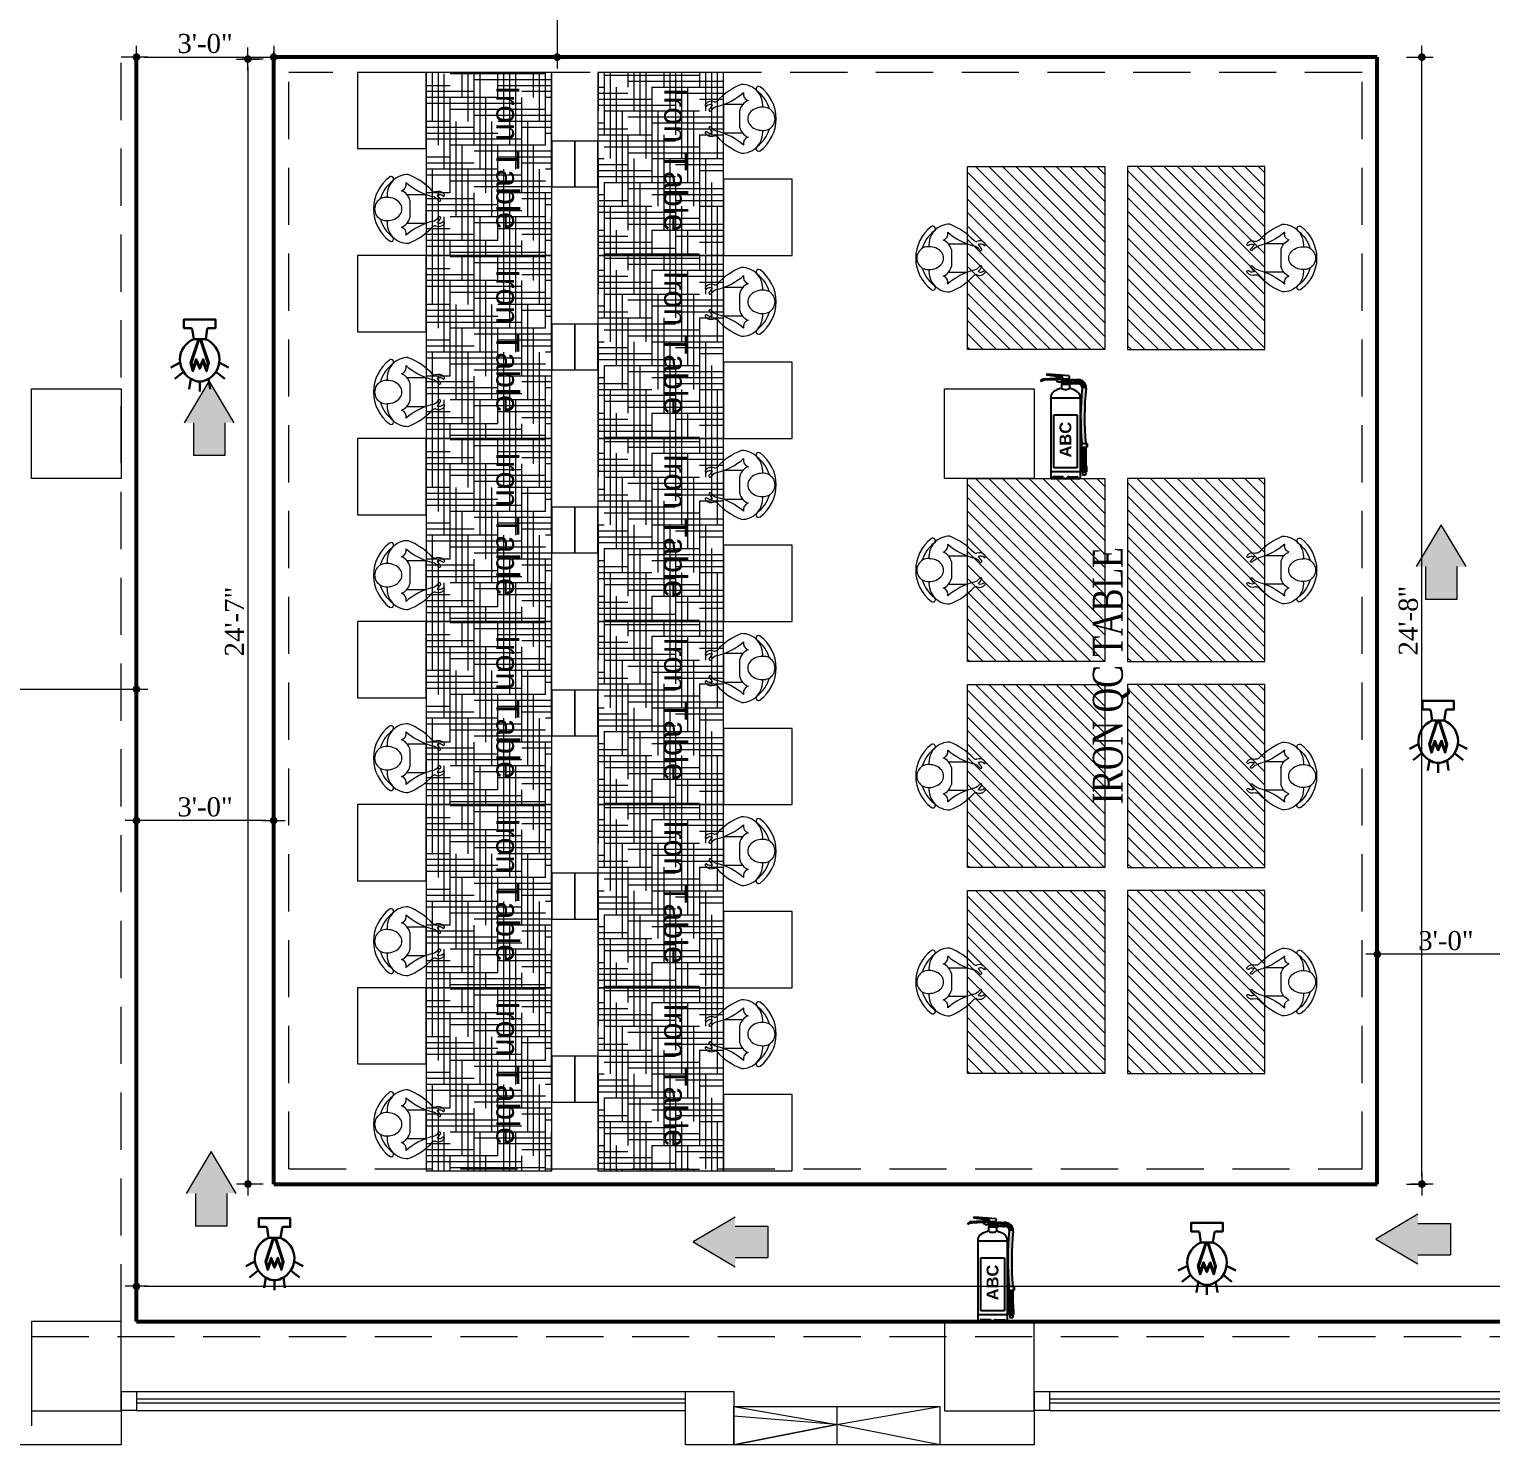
# Model space of a CAD drawing. Header units: inches. Extents: x -250485 to 735580, y -140410 to 288049.
# Drawn here: x 40060.6 to 40444, y 21220.9 to 21592.1 of the extents above; entities that cross this region are included whole.
import ezdxf

# ---------------------------------------------------------------- set-up
doc = ezdxf.new("R2010")
doc.units = ezdxf.units.IN
doc.header["$MEASUREMENT"] = 0
doc.header["$PDMODE"] = 35
doc.linetypes.add('DASHED', pattern=[0.75, 0.5, -0.25])
doc.layers.get('0').update_dxf_attribs({"lineweight": 0})
doc.layers.get('Defpoints').update_dxf_attribs({"lineweight": 0})
for name, color, linetype, lineweight in [('COLUMN-2', 102, 'Continuous', 0), ('DIM_WORKING', 7, 'Continuous', 0), ('Emergency Light', 251, 'Continuous', 15), ('EPTPP7', 6, 'Continuous', 0), ('evacuation plan', 162, 'Continuous', 13), ('Layer1', 134, 'Continuous', 0), ('Machine', 222, 'Continuous', 0), ('MAN', 215, 'Continuous', 0), ('Road', 7, 'DASHED', 0), ('sheet', 7, 'Continuous', 15), ('Table', 244, 'Continuous', 0), ('TEX', 7, 'Continuous', 0), ('Text', 7, 'Continuous', 0), ('wall', 7, 'Continuous', 0), ('WALL (I)', 7, 'Continuous', 0), ('window', 140, 'Continuous', 0)]:
    doc.layers.add(name, color=color, linetype=linetype, lineweight=lineweight)
doc.layers.add('FIREACC', color=30, linetype='Continuous')
doc.layers.add('OUTSIDE', color=253, linetype='Continuous')
doc.styles.add('REG', font='times.ttf')
doc.styles.get("Standard").update_dxf_attribs({"font": 'arialbd.ttf', "height": 24})
doc.styles.add('style1', font='arial.ttf')
doc.styles.add('STYLE3', font='arial.ttf', dxfattribs={"width": 0.75})
doc.dimstyles.new('Dim-Pres', dxfattribs={"dimtxt": 5.5, "dimasz": 2, "dimexe": 1.5, "dimexo": 1.5, "dimgap": 1, "dimtad": 3, "dimdec": 0, "dimzin": 3, "dimdsep": 46, "dimlunit": 4, "dimtxsty": 'REG', "dimblk": 'point', "dimcen": 2, "dimclrd": 256, "dimclre": 256, "dimclrt": 7, "dimadec": 0, "dimazin": 0, "dimtfac": 0.75, "dimtdec": 0, "dimtmove": 1, "dimatfit": 3, "dimldrblk": 'point', "dimfxl": 0, "dimtolj": 1, "dimtzin": 0, "dimlwd": -1, "dimlwe": -1, "dimarcsym": 1})
pattern_1 = [(135, (33763.2545, 18814.8975), (-1.76776695, -1.76776695), [])]
pattern_2 = [(135, (33763.2545, 18868.8975), (-1.76776695, -1.76776695), [])]
pattern_3 = [(135, (33763.2545, 18922.8975), (-1.76776695, -1.76776695), [])]
pattern_4 = [(135, (33763.2545, 19004.7043), (-1.76776695, -1.76776695), [])]

# ---------------------------------------------------------------- blocks, each defined once
blk = doc.blocks.new('A$C0A385B62')
at = {"layer": 'MAN'}
for p, q in [((12.8, 13.8), (5.25, 13.8)), ((5.25, 8.74), (5.25, 13.8)), ((12.8, 8.74), (12.8, 13.8)), ((6.78, 9.5), (11.27, 9.5))]:
    blk.add_line(p, q, dxfattribs=at)
for centre, major_axis, ratio, start_param, end_param in [((16.26, 2.74), (12.33, 12.33), 1, 1.534761, 1.981495), ((-10.84, 19.76), (12.13, 12.13), 1, -1.500161, -1.035997), ((6.29, 17.03), (1.33, -1.33), 1, 3.011756, 4.336791), ((3.52, 16.15), (0.744, -0.744), 1, 0.12019, 0.903179), ((5.39, 18.34), (0.213, 0.213), 1, -0.990366, 1.743844), ((6.72, 17.29), (1.01, 1.01), 1, 1.590737, 2.798433), ((3.04, 20.88), (3.42, 3.42), 1, 4.442782, 4.759624), ((8.74, 14.62), (2.19, -2.19), 1, 3.016096, 3.635716), ((6.68, 17.32), (0.22, -0.22), 1, 6.040082, 8.853084), ((11.37, 17.32), (0.22, 0.22), 1, 0.571694, 3.384696), ((9.31, 14.62), (2.19, 2.19), 1, -0.494124, 0.125496), ((53.03, 68.46), (46.44, -46.44), 1, 4.811956, 4.835194), ((28.88, 19.76), (12.13, 12.13), 1, 2.606793, 3.070957), ((12.66, 18.34), (0.213, -0.213), 1, 1.397749, 4.131959), ((11.33, 17.29), (1.01, 1.01), 1, -1.227636, -0.01994), ((11.76, 17.03), (1.33, 1.33), 1, -1.195198, 0.129837), ((14.53, 16.15), (0.744, 0.744), 1, 2.238414, 3.021402), ((1.82, 2.74), (12.33, 12.33), 1, -0.410698, 0.036036), ((5.41, 8.93), (3.82, -3.82), 1, 3.892704, 5.607304), ((2.59, 6.86), (1.22, 1.22), 1, -0.491791, 1.062111), ((7.56, 5.99), (2.55, 2.55), 1, 1.002801, 1.964608), ((10.49, 5.99), (2.55, 2.55), 1, -0.393812, 0.567995), ((12.64, 8.93), (3.82, 3.82), 1, 3.82371, 5.532074), ((15.46, 6.86), (1.22, -1.22), 1, 2.079482, 3.633383), ((1.21, 4.56), (0.486, -0.486), 1, 1.452986, 4.552069), ((9.03, 10.51), (7.43, 7.43), 1, 3.004593, 4.850456), ((9.06, 10.51), (6.48, -6.48), 1, 4.573278, 5.207423), ((9.04, 3.6), (0, 3.84), 0.793116, 4.700072, 7.865366), ((9.03, 10.51), (6.48, -6.48), 1, 5.787108, 6.421253), ((16.87, 4.58), (0.475, 0.475), 1, -1.432729, 1.708864), ((9.04, 3.33), (2.16, -2.16), 1, 3.851468, 7.14293)]:
    blk.add_ellipse(centre, major_axis=major_axis, ratio=ratio, start_param=start_param, end_param=end_param, dxfattribs=at)
blk = doc.blocks.new('dot')
at = {"color": 4}
for p, q in [((-1.5, 0), (1.5, 0)), ((0, 1.5), (0, -1.5))]:
    blk.add_line(p, q, dxfattribs=at)
at = {"color": 6, "const_width": 0.5}
blk.add_lwpolyline([(-0.25, 0, 1), (0.25, 0, 1)], format="xyb", close=True, dxfattribs=at)
blk = doc.blocks.new('point')
blk.add_blockref('dot', (0, 0))
blk = doc.blocks.new('*D90')
at = {"layer": 'Defpoints', "color": 0, "ltscale": 30, "transparency": 16777216}
for p in [(40194.16, 21626.76), (40191.58, 21584.76), (40199.14, 21584.76)]:
    blk.add_point(p, dxfattribs=at)
at = {"layer": 'DIM_WORKING', "ltscale": 30, "transparency": 16777216}
for p, q in [((40195.66, 21626.76), (40200.64, 21626.76)), ((40199.14, 21624.76), (40199.14, 21586.76)), ((40193.08, 21584.76), (40200.64, 21584.76))]:
    blk.add_line(p, q, dxfattribs=at)
at = {"layer": 'DIM_WORKING', "ltscale": 30, "transparency": 16777216, "xscale": 2, "yscale": 2, "zscale": 2}
for p, rotation in [((40199.14, 21626.76), 90), ((40199.14, 21584.76), 270)]:
    blk.add_blockref('point', p, dxfattribs=dict(at, rotation=rotation))
at = {"layer": 'DIM_WORKING', "color": 7, "ltscale": 30, "transparency": 16777216, "insert": (40195.6, 21605.76), "char_height": 5, "attachment_point": 5, "rotation": 90, "style": 'REG'}
blk.add_mtext('\\A1;3\'-6"', dxfattribs=at)
blk = doc.blocks.new('*D566')
at = {"layer": 'Defpoints', "color": 0, "ltscale": 30, "transparency": 16777216}
for p in [(40088.75, 21584.76), (40124.75, 21584.76), (40124.75, 21584.76)]:
    blk.add_point(p, dxfattribs=at)
at = {"layer": 'Layer1', "ltscale": 30, "transparency": 16777216}
for p, q in [((40088.75, 21584.76), (40088.75, 21586.26)), ((40124.75, 21584.76), (40124.75, 21586.26)), ((40090.75, 21584.76), (40122.75, 21584.76))]:
    blk.add_line(p, q, dxfattribs=at)
at = {"layer": 'Layer1', "ltscale": 30, "transparency": 16777216, "xscale": 2, "yscale": 2, "zscale": 2, "rotation": 180}
blk.add_blockref('point', (40088.75, 21584.76), dxfattribs=at)
at = {"layer": 'Layer1', "ltscale": 30, "transparency": 16777216, "xscale": 2, "yscale": 2, "zscale": 2}
blk.add_blockref('point', (40124.75, 21584.76), dxfattribs=at)
at = {"layer": 'Layer1', "color": 7, "ltscale": 30, "transparency": 16777216, "insert": (40106.75, 21588.31), "char_height": 5, "attachment_point": 5, "style": 'REG'}
blk.add_mtext('\\A1;3\'-0"', dxfattribs=at)
blk = doc.blocks.new('hfev')
at = {"layer": 'evacuation plan'}
h = blk.add_hatch(color=60, dxfattribs=at)
h.dxf.hatch_style = 1
h.paths.add_polyline_path([(40299.06, 13041.14), (40287.18, 13021.16), (40310.94, 13021.16)])
h.paths.add_polyline_path([(40306.54, 13021.16), (40291.58, 13021.16), (40291.58, 13005.53), (40306.54, 13005.53)])
at = {"layer": 'evacuation plan', "color": 9, "true_color": 0xafd9aa}
for p, q in [((40287.18, 13021.16), (40299.06, 13041.14)), ((40299.06, 13041.14), (40310.94, 13021.16)), ((40291.58, 13021.16), (40291.58, 13005.53)), ((40306.54, 13021.16), (40306.54, 13005.53)), ((40291.58, 13005.53), (40306.54, 13005.53))]:
    blk.add_line(p, q, dxfattribs=at)
blk = doc.blocks.new('A$C16DB04AD')
at = {"layer": 'Emergency Light', "color": 154, "lineweight": 30}
for p, q in [((-6.54, -14.39), (-9.59, -15.98)), ((6.54, -14.39), (9.59, -15.98)), ((-5.43, -17.4), (-8.33, -19.77)), ((5.43, -17.4), (8.33, -19.77)), ((-2.95, -19.78), (-3.46, -23.22)), ((0, -20.7), (0, -24)), ((2.95, -19.78), (3.46, -23.22))]:
    blk.add_line(p, q, dxfattribs=at)
blk.add_lwpolyline([(-2, -6.57), (-2.49, -3.28, 0.371278), (-2.94, -2.89), (-5.25, -2.89), (-5.25, 0), (5.25, 0), (5.25, -2.89), (2.94, -2.89, 0.371278), (2.49, -3.28), (2, -6.57)], format="xyb", dxfattribs=at)
at = {"layer": 'Emergency Light', "color": 1, "lineweight": 30}
blk.add_lwpolyline([(-0.43, -6.57), (-3.01, -14.48), (-2.28, -17.27), (-1.1, -13.91), (0, -16.5), (1.1, -13.91), (2.28, -17.27), (3.01, -14.48), (0.43, -6.57)], dxfattribs=at)
blk.add_lwpolyline([(0.43, -7.28, 0.690361), (-0.43, -7.28), (-2.75, -14.5), (-2.25, -16.42), (-1.12, -13.21), (0, -15.86), (1.12, -13.21), (2.25, -16.42), (2.75, -14.5), (0.43, -7.28)], format="xyb", dxfattribs=at)
at = {"layer": 'Emergency Light', "color": 154, "lineweight": 30}
blk.add_lwpolyline([(-2.02, -6.58), (2, -6.57)], dxfattribs=at)
for centre, radius, start, end in [((0.78, -13.41), 7.38, 112.0671, 245.9767), ((-0.78, -13.41), 7.38, 294.0233, 67.9329), ((0, -15.96), 4.74, 241.9689, 298.0311)]:
    blk.add_arc(centre, radius, start, end, dxfattribs=at)
blk = doc.blocks.new('*U196')
at = {"layer": 'OUTSIDE', "linetype": 'Continuous'}
for points in [[(-100.1, 481.8), (-104.2, 460.2), (-78.9, 477.6)], [(-78.9, 477.6), (-104.2, 460.2), (-84.3, 462.4)], [(-84.3, 462.4), (-104.2, 460.2), (-76.6, 321.2)], [(-104.2, 460.2), (-96.6, 320.1), (-76.6, 321.2)], [(-85.3, 498), (-100.1, 481.8), (-46.6, 485.8)], [(-46.6, 485.8), (-100.1, 481.8), (-64, 484)], [(-64, 484), (-100.1, 481.8), (-78.9, 477.6)], [(-64.2, 504), (-85.3, 498), (-52.4, 503.4)], [(-52.4, 503.4), (-85.3, 498), (-46.6, 502.2)], [(-43.2, 502.2), (-85.3, 498), (-43.2, 485.8)], [(-85.3, 498), (-43.2, 502.2), (-46.6, 502.2)], [(-85.3, 498), (-46.6, 485.8), (-43.2, 485.8)], [(-52.4, 503.4), (-58.3, 504), (-64.2, 504)], [(-46.6, 485.8), (-64, 484), (-52.4, 484.6)], [(-52.4, 484.6), (-64, 484), (-58.3, 484)], [(-96.6, 320.1), (-102.4, 180), (-82.5, 180)], [(-76.6, 321.2), (-96.6, 320.1), (-82.5, 180)], [(-82, 160), (-102.8, 111), (-82.8, 111)], [(-102, 160), (-102.8, 111), (-82, 160)], [(-102.8, 111), (-104.2, 62), (-84.2, 62)], [(-82.8, 111), (-102.8, 111), (-84.2, 62)]]:
    blk.add_solid(points, dxfattribs=at)
blk = doc.blocks.new('*U195')
at = {"layer": 'OUTSIDE', "linetype": 'Continuous'}
for points in [[(0, 488.3), (-0.7, 487.2), (0.9, 485.5)], [(-0.7, 487.2), (-0.3, 486), (0.9, 485.5)], [(0.4, 499.9), (0, 488.3), (0.9, 485.5)], [(0.8, 499.9), (0.4, 499.9), (0.9, 485.5)], [(0.9, 499.9), (0.8, 499.9), (0.9, 485.5)], [(0.9, 499.9), (0.9, 485.5), (1.7, 488.3)], [(1.2, 499.9), (0.9, 499.9), (1.7, 488.3)], [(1.7, 488.3), (0.9, 485.5), (2.4, 487.2)], [(2.4, 487.2), (0.9, 485.5), (2, 486)]]:
    blk.add_solid(points, dxfattribs=at)
blk = doc.blocks.new('ABC')
at = {"layer": 'FIREACC', "color": 11}
for p, q in [((-39154.2, 31706.6), (-39205.4, 31703.9)), ((-39151.6, 31714.1), (-39192.8, 31719.9)), ((-39100.5, 31717.2), (-39188.6, 31723.6)), ((-39133.8, 31707.7), (-39153.8, 31706.7)), ((-39135.7, 31711.8), (-39151.1, 31714)), ((-39133.7, 31709.3), (-39133.9, 31706.3)), ((-39126.8, 31704), (-39131.4, 31703.7)), ((-39105.9, 31702.6), (-39126.8, 31701.9)), ((-39105.9, 31705.1), (-39126.3, 31704)), ((-39106, 31703.5), (-39105.9, 31705.1)), ((-39102.2, 31701.2), (-39101.8, 31707.1)), ((-39100.5, 31717.2), (-39101.7, 31701.2)), ((-39153.3, 31701.1), (-39200, 31699.5)), ((-39127.3, 31701.9), (-39152.9, 31701.1)), ((-39099.5, 31682), (-39131.5, 31682)), ((-39131.5, 31682), (-39131.5, 31666)), ((-39100.3, 31685.2), (-39130.7, 31685.2)), ((-39130.7, 31683.6), (-39130.7, 31682)), ((-39100.3, 31683.6), (-39130.7, 31683.6)), ((-39129.4, 31697.8), (-39129.4, 31701.2)), ((-39129.4, 31701.2), (-39127.5, 31701.2)), ((-39129.4, 31685.2), (-39129.4, 31697.1)), ((-39127, 31701.2), (-39101.6, 31701.2)), ((-39101.6, 31685.2), (-39101.6, 31701.2)), ((-39100.3, 31683.6), (-39100.3, 31682)), ((-39099.5, 31682), (-39099.5, 31666)), ((-39175.5, 31633.6), (-39175.5, 31300.6)), ((-39055.5, 31633.6), (-39055.5, 31300.6)), ((-39128.8, 31305.6), (-39163.6, 31305.6)), ((-39102.2, 31305.6), (-39066.5, 31305.6))]:
    blk.add_line(p, q, dxfattribs=at)
for centre, radius in [((-39104.1, 31703.3), 0.818), ((-39115.5, 31693.2), 8), ((-39115.5, 31693.2), 7.11)]:
    blk.add_circle(centre, radius, dxfattribs=at)
for centre, radius, start, end in [((-39201.9, 31687.7), 16.6, 102.07309, 158.07865), ((-39188.8, 31719.6), 4, 85.8388, 175.8388), ((-39136.1, 31709.5), 2.4, 355.8388, 82.00949), ((-39131.5, 31706.1), 2.4, 175.8388, 273.07991), ((-39104.1, 31703.3), 1.96, 175.8388, 355.8388), ((-39195.2, 31655.6), 44.2, 96.19339, 120.02539), ((-39149.4, 31630.6), 26.3, 119.53105, 173.38982), ((-39115, 31581.1), 86.5, 100.99993, 123.20795), ((-39130.7, 31684.4), 0.8, 90, 270), ((-39100.3, 31684.4), 0.8, 270, 90), ((-39116, 31581.1), 86.5, 56.79205, 79.00007), ((-39081.6, 31630.6), 26.3, 6.61018, 60.46895), ((-39171.3, 31302.3), 4.51, 202.08138, 252.76633), ((-39172.9, 31302.4), 4.45, 276.37731, 340.98679), ((-39160, 31298.3), 9.06, 135.26832, 162.98104), ((-39164, 31301.8), 3.74, 83.25735, 130.41736), ((-39128.4, 31298.8), 6.79, 39.64174, 93.39989), ((-39115.8, 31305.7), 7.75, 199.80056, 272.52003), ((-39115.2, 31305.7), 7.75, 267.47997, 340.19944), ((-39102.6, 31298.8), 6.79, 86.60011, 140.35826), ((-39067, 31301.8), 3.74, 49.58264, 96.74265), ((-39071, 31298.3), 9.06, 17.01896, 44.73168), ((-39058.1, 31302.4), 4.45, 199.01321, 263.62269), ((-39059.7, 31302.3), 4.51, 287.23367, 337.91862)]:
    blk.add_arc(centre, radius, start, end, dxfattribs=at)
at = {"layer": 'OUTSIDE', "color": 11}
for p, q in [((-39125.1, 31706.4), (-39126.9, 31706.4)), ((-39126.9, 31705.7), (-39125.1, 31705.7)), ((-39118.4, 31695), (-39120.3, 31696.2)), ((-39116.2, 31689.4), (-39118.2, 31699.8)), ((-39115.8, 31697.9), (-39116.2, 31688.6)), ((-39115.8, 31697.9), (-39115.5, 31697.9)), ((-39115.8, 31697.9), (-39115.5, 31697.9)), ((-39115.1, 31697.9), (-39115.5, 31697.9)), ((-39115.1, 31697.9), (-39114.8, 31688.6)), ((-39114.8, 31689.4), (-39112.8, 31699.8)), ((-39112.6, 31695), (-39110.7, 31696.2)), ((-39101.7, 31701.2), (-39102.2, 31701.2)), ((-39096.3, 31699.5), (-39101.6, 31699.5)), ((-39096.3, 31695.5), (-39101.6, 31695.5)), ((-39096.3, 31690.9), (-39101.6, 31690.9)), ((-39096.3, 31686.9), (-39101.6, 31686.9)), ((-39096.3, 31699.5), (-39096.3, 31686.9)), ((-39080.4, 31698.9), (-39092, 31698.9)), ((-39080.3, 31697.8), (-39092, 31697.8)), ((-39080.3, 31688.6), (-39092, 31688.6)), ((-39080.4, 31687.5), (-39092, 31687.5)), ((-39080.3, 31701.2), (-39091.7, 31701.2)), ((-39080.3, 31685.2), (-39091.7, 31685.2)), ((-39080.3, 31701.2), (-39080.3, 31685.2)), ((-39080.2, 31686.6), (-39077.6, 31686.6)), ((-39063.4, 31685.2), (-39068.2, 31685.2)), ((-39055.5, 31626), (-39175.5, 31626)), ((-39055.5, 31326), (-39175.5, 31326)), ((-39058.3, 31298), (-39172.7, 31298))]:
    blk.add_line(p, q, dxfattribs=at)
at = {"layer": 'OUTSIDE', "color": 1}
for p, q in [((-39080.2, 31699.8), (-39077.6, 31699.8)), ((-39063.4, 31701.2), (-39068.2, 31701.2)), ((-39163.5, 31341.8), (-39163.5, 31557.8)), ((-39163.5, 31557.8), (-39067.5, 31557.8)), ((-39067.5, 31557.8), (-39067.5, 31341.8)), ((-39055.5, 31442), (-39027.5, 31442)), ((-39055.5, 31426), (-39027.5, 31426)), ((-39049.5, 31442), (-39049.5, 31426)), ((-39029.6, 31442), (-39029.6, 31426)), ((-39027.5, 31442), (-39027.5, 31426)), ((-39049, 31347.6), (-39049, 31346)), ((-39049, 31347.6), (-39029.8, 31347.6)), ((-39048.6, 31346), (-39049, 31346)), ((-39049, 31346), (-39049, 31328)), ((-39048.6, 31345.9), (-39048.6, 31328)), ((-39043.3, 31346), (-39045.7, 31346)), ((-39045.7, 31345.9), (-39045.7, 31328)), ((-39043.3, 31345.9), (-39043.3, 31328)), ((-39040.6, 31326), (-39040.6, 31346)), ((-39040.6, 31326), (-39040.6, 31346)), ((-39040.6, 31346), (-39038.2, 31346)), ((-39038.2, 31326), (-39038.2, 31346)), ((-39035.6, 31346), (-39033.2, 31346)), ((-39035.6, 31345.9), (-39035.6, 31328)), ((-39033.2, 31345.9), (-39033.2, 31328)), ((-39030.3, 31346), (-39029.8, 31346)), ((-39030.3, 31345.9), (-39030.3, 31328)), ((-39029.8, 31347.6), (-39029.8, 31346)), ((-39029.8, 31346), (-39029.8, 31328)), ((-39067.5, 31341.8), (-39163.5, 31341.8)), ((-39047.4, 31326), (-39031.4, 31326)), ((-39046.2, 31325), (-39046.2, 31326)), ((-39032.6, 31325), (-39046.2, 31325)), ((-39045.7, 31325), (-39045.7, 31314)), ((-39033.2, 31324.1), (-39045.7, 31324.1)), ((-39045.7, 31314), (-39033.2, 31314)), ((-39033.2, 31325), (-39033.2, 31314)), ((-39032.6, 31325), (-39032.6, 31326))]:
    blk.add_line(p, q, dxfattribs=at)
at = {"layer": 'OUTSIDE', "color": 11}
for centre, radius, start, end in [((-39140.2, 31705.9), 14, 1.77957, 358.97453), ((-39140.2, 31705.9), 13.6, 1.83687, 358.94152), ((-39126.9, 31706), 0.343, 90, 270), ((-39125.1, 31706), 0.343, 270, 90), ((-39118, 31687.9), 25.7, 238.3845, 275.60378), ((-39115.5, 31693.2), 5.65, 115.63076, 148.08375), ((-39115.5, 31693.2), 3.41, 125.50028, 148.08375), ((-39115.5, 31687.6), 1.22, 124.19912, 55.3937), ((-39113.4, 31689.8), 27.6, 265.6954, 300.31632), ((-39115.5, 31693.2), 3.41, 31.91625, 54.49972), ((-39115.5, 31693.2), 5.65, 31.91625, 64.36924), ((-39091.5, 31693.8), 7.45, 91.18835, 129.78732), ((-39091.5, 31692.6), 7.45, 230.21268, 268.81165), ((-39089.6, 31693.2), 5.13, 117.45336, 242.54664), ((-39091.9, 31700.9), 1.98, 181.04736, 268.0119), ((-39091.9, 31685.5), 1.98, 91.9881, 178.95264), ((-39066.2, 31730.2), 45.1, 255.45516, 267.51639), ((-39063.5, 31669), 32.2, 354.97374, 89.84436), ((-39063.5, 31669), 16.2, 356.22735, 89.67485), ((-37883.4, 31547.2), 1170.2, 174.07729, 185.15561)]:
    blk.add_arc(centre, radius, start, end, dxfattribs=at)
at = {"layer": 'OUTSIDE', "color": 1}
for centre, radius, start, end in [((-39066.2, 31656.2), 45.1, 92.48361, 104.54484), ((-37872.2, 31546.6), 1165.4, 174.11132, 185.14939), ((-35847.1, 31458.9), 3202.3, 180.58939, 181.99252), ((-35847.1, 31458.9), 3186.3, 180.59235, 182.00253), ((-39046.1, 31328.7), 2.97, 192.25412, 244.01904), ((-39045.7, 31328.7), 2.97, 192.25412, 244.01904), ((-39042.8, 31328.7), 2.97, 192.25412, 244.01904), ((-39040.4, 31328.7), 2.97, 192.25412, 244.01904), ((-39038.5, 31328.7), 2.97, 295.98096, 347.74588), ((-39036.1, 31328.7), 2.97, 295.98096, 347.74588), ((-39033.2, 31328.7), 2.97, 295.98096, 347.74588), ((-39032.7, 31328.7), 2.97, 295.98096, 347.74588)]:
    blk.add_arc(centre, radius, start, end, dxfattribs=at)
at = {"layer": 'OUTSIDE', "color": 11, "linetype": 'Continuous', "xscale": -0.8000000000029104, "yscale": 0.7999999999992724, "zscale": 0.7999999999999443}
blk.add_blockref('*U195', (-39114.8, 31298), dxfattribs=at)
at = {"layer": 'OUTSIDE', "color": 1, "linetype": 'Continuous', "xscale": -0.8000000000029104, "yscale": 0.7999999999992724, "zscale": 0.7999999999999443}
blk.add_blockref('*U196', (-39114.8, 31298), dxfattribs=at)
at = {"layer": 'sheet', "color": 5, "insert": (-39091, 31384.5), "char_height": 48, "width": 165, "attachment_point": 7, "rotation": 90}
blk.add_mtext('{\\C6;ABC}', dxfattribs=at)
blk = doc.blocks.new('*D799')
at = {"layer": 'Defpoints', "color": 0, "ltscale": 30, "transparency": 16777216}
for p in [(40124.75, 21584.26), (40118, 21289.26), (40124.75, 21289.26)]:
    blk.add_point(p, dxfattribs=at)
at = {"layer": 'Layer1', "ltscale": 30, "transparency": 16777216}
for p, q in [((40122, 21584.26), (40116.5, 21584.26)), ((40118, 21582.26), (40118, 21291.26)), ((40122, 21289.26), (40116.5, 21289.26))]:
    blk.add_line(p, q, dxfattribs=at)
at = {"layer": 'Layer1', "ltscale": 30, "transparency": 16777216, "xscale": 2, "yscale": 2, "zscale": 2}
for p, rotation in [((40118, 21584.26), 90), ((40118, 21289.26), 270)]:
    blk.add_blockref('point', p, dxfattribs=dict(at, rotation=rotation))
at = {"layer": 'Layer1', "color": 7, "ltscale": 30, "transparency": 16777216, "insert": (40114.45, 21436.76), "char_height": 5, "attachment_point": 5, "rotation": 90, "style": 'REG'}
blk.add_mtext('\\A1;24\'-7"', dxfattribs=at)
blk = doc.blocks.new('*D800')
at = {"layer": 'Defpoints', "color": 0, "ltscale": 30, "transparency": 16777216}
for p in [(40965.25, 21262.45), (40088.75, 21253.26), (40965.25, 21253.26)]:
    blk.add_point(p, dxfattribs=at)
at = {"layer": 'Layer1', "ltscale": 30, "transparency": 16777216}
for p, q in [((40088.75, 21258.45), (40088.75, 21263.95)), ((40965.25, 21258.45), (40965.25, 21263.95)), ((40090.75, 21262.45), (40963.25, 21262.45))]:
    blk.add_line(p, q, dxfattribs=at)
at = {"layer": 'Layer1', "ltscale": 30, "transparency": 16777216, "xscale": 2, "yscale": 2, "zscale": 2, "rotation": 180}
blk.add_blockref('point', (40088.75, 21262.45), dxfattribs=at)
at = {"layer": 'Layer1', "ltscale": 30, "transparency": 16777216, "xscale": 2, "yscale": 2, "zscale": 2}
blk.add_blockref('point', (40965.25, 21262.45), dxfattribs=at)
at = {"layer": 'Layer1', "color": 7, "ltscale": 30, "transparency": 16777216, "insert": (40527, 21266), "char_height": 5, "attachment_point": 5, "style": 'REG'}
blk.add_mtext('\\A1;73\'-1"', dxfattribs=at)
blk = doc.blocks.new('*D802')
at = {"layer": 'Defpoints', "color": 0, "ltscale": 30, "transparency": 16777216}
for p in [(40414.25, 21349.52), (40414.25, 21341.02), (40450.25, 21341.02)]:
    blk.add_point(p, dxfattribs=at)
at = {"layer": 'Layer1', "ltscale": 30, "transparency": 16777216}
for p, q in [((40414.25, 21345.52), (40414.25, 21351.02)), ((40448.25, 21349.52), (40416.25, 21349.52)), ((40450.25, 21345.52), (40450.25, 21351.02))]:
    blk.add_line(p, q, dxfattribs=at)
at = {"layer": 'Layer1', "ltscale": 30, "transparency": 16777216, "xscale": 2, "yscale": 2, "zscale": 2, "rotation": 180}
blk.add_blockref('point', (40414.25, 21349.52), dxfattribs=at)
at = {"layer": 'Layer1', "ltscale": 30, "transparency": 16777216, "xscale": 2, "yscale": 2, "zscale": 2}
blk.add_blockref('point', (40450.25, 21349.52), dxfattribs=at)
at = {"layer": 'Layer1', "color": 7, "ltscale": 30, "transparency": 16777216, "insert": (40432.25, 21353.06), "char_height": 5, "attachment_point": 5, "style": 'REG'}
blk.add_mtext('\\A1;3\'-0"', dxfattribs=at)
blk = doc.blocks.new('*D807')
at = {"layer": 'Defpoints', "color": 0, "ltscale": 30, "transparency": 16777216}
for p in [(39864.25, 21419.31), (40088.75, 21419.01), (40088.75, 21419.01)]:
    blk.add_point(p, dxfattribs=at)
at = {"layer": 'Layer1', "ltscale": 30, "transparency": 16777216}
for p, q in [((40088.75, 21419.01), (40088.75, 21420.51)), ((39864.25, 21419.01), (39864.25, 21417.51)), ((39866.25, 21419.01), (40086.75, 21419.01))]:
    blk.add_line(p, q, dxfattribs=at)
at = {"layer": 'Layer1', "ltscale": 30, "transparency": 16777216, "xscale": 2, "yscale": 2, "zscale": 2, "rotation": 180}
blk.add_blockref('point', (39864.25, 21419.01), dxfattribs=at)
at = {"layer": 'Layer1', "ltscale": 30, "transparency": 16777216, "xscale": 2, "yscale": 2, "zscale": 2}
blk.add_blockref('point', (40088.75, 21419.01), dxfattribs=at)
at = {"layer": 'Layer1', "color": 7, "ltscale": 30, "transparency": 16777216, "insert": (39976.5, 21422.57), "char_height": 5, "attachment_point": 5, "style": 'REG'}
blk.add_mtext('\\A1;18\'-9"', dxfattribs=at)
blk = doc.blocks.new('*D808')
at = {"layer": 'Defpoints', "color": 0, "ltscale": 30, "transparency": 16777216}
for p in [(40088.75, 21384.6), (40088.75, 21384.6), (40124.75, 21384.6)]:
    blk.add_point(p, dxfattribs=at)
at = {"layer": 'Layer1', "ltscale": 30, "transparency": 16777216}
for p, q in [((40088.75, 21384.6), (40088.75, 21386.1)), ((40124.75, 21384.6), (40124.75, 21386.1)), ((40122.75, 21384.6), (40090.75, 21384.6))]:
    blk.add_line(p, q, dxfattribs=at)
at = {"layer": 'Layer1', "ltscale": 30, "transparency": 16777216, "xscale": 2, "yscale": 2, "zscale": 2, "rotation": 180}
blk.add_blockref('point', (40088.75, 21384.6), dxfattribs=at)
at = {"layer": 'Layer1', "ltscale": 30, "transparency": 16777216, "xscale": 2, "yscale": 2, "zscale": 2}
blk.add_blockref('point', (40124.75, 21384.6), dxfattribs=at)
at = {"layer": 'Layer1', "color": 7, "ltscale": 30, "transparency": 16777216, "insert": (40106.75, 21388.14), "char_height": 5, "attachment_point": 5, "style": 'REG'}
blk.add_mtext('\\A1;3\'-0"', dxfattribs=at)
blk = doc.blocks.new('*D809')
at = {"layer": 'Defpoints', "color": 0, "ltscale": 30, "transparency": 16777216}
for p in [(40414.25, 21584.76), (40425.95, 21584.76), (40414.25, 21289.26)]:
    blk.add_point(p, dxfattribs=at)
at = {"layer": 'Layer1', "ltscale": 30, "transparency": 16777216}
for p, q in [((40421.95, 21584.76), (40427.45, 21584.76)), ((40425.95, 21291.26), (40425.95, 21582.76)), ((40421.95, 21289.26), (40427.45, 21289.26))]:
    blk.add_line(p, q, dxfattribs=at)
at = {"layer": 'Layer1', "ltscale": 30, "transparency": 16777216, "xscale": 2, "yscale": 2, "zscale": 2}
for p, rotation in [((40425.95, 21584.76), 90), ((40425.95, 21289.26), 270)]:
    blk.add_blockref('point', p, dxfattribs=dict(at, rotation=rotation))
at = {"layer": 'Layer1', "color": 7, "ltscale": 30, "transparency": 16777216, "insert": (40422.41, 21437.01), "char_height": 5, "attachment_point": 5, "rotation": 90, "style": 'REG'}
blk.add_mtext('\\A1;24\'-8"', dxfattribs=at)

msp = doc.modelspace()

# ---------------------------------------------------------------- hatches: boundary and pattern name
at = {"layer": 'Machine'}
h = msp.add_hatch(dxfattribs=at)
h.set_pattern_fill('HOUND', scale=25, angle=90, style=0)
h.set_pattern_definition([(90, (30896.0674, -10538.3571), (-1.5625, 6.25), [25, -12.5]), (180, (30896.0674, -10538.3571), (6.25, -1.5625), [25, -12.5])])
h.paths.add_polyline_path([(40197.75, 21580.76), (40164.75, 21580.76), (40164.75, 21532.76), (40197.75, 21532.76)])
h.paths.add_polyline_path([(40169.89, 21570.27), (40169.89, 21546.31), (40192.26, 21546.31), (40192.26, 21570.27)], flags=24)
h = msp.add_hatch(dxfattribs=at)
h.set_pattern_fill('HOUND', scale=25, angle=270, style=0)
h.set_pattern_definition([(270, (49511.437, 53651.887), (1.5625, -6.25), [25, -12.5]), (360, (49511.437, 53651.887), (-6.25, 1.5625), [25, -12.5])])
h.paths.add_polyline_path([(40209.75, 21532.76), (40242.75, 21532.76), (40242.75, 21580.76), (40209.75, 21580.76)])
h.paths.add_polyline_path([(40213.92, 21569.78), (40213.92, 21545.81), (40236.29, 21545.81), (40236.29, 21569.78)], flags=24)
h = msp.add_hatch(dxfattribs=at)
h.set_pattern_fill('HOUND', scale=25, angle=90, style=0)
h.set_pattern_definition([(90, (30896.0674, -10586.3571), (-1.5625, 6.25), [25, -12.5]), (180, (30896.0674, -10586.3571), (6.25, -1.5625), [25, -12.5])])
h.paths.add_polyline_path([(40197.75, 21532.76), (40164.75, 21532.76), (40164.75, 21484.76), (40197.75, 21484.76)])
h.paths.add_polyline_path([(40169.89, 21522.27), (40169.89, 21498.31), (40192.26, 21498.31), (40192.26, 21522.27)], flags=24)
h = msp.add_hatch(dxfattribs=at)
h.set_pattern_fill('HOUND', scale=25, angle=270, style=0)
h.set_pattern_definition([(270, (49511.437, 53603.887), (1.5625, -6.25), [25, -12.5]), (360, (49511.437, 53603.887), (-6.25, 1.5625), [25, -12.5])])
h.paths.add_polyline_path([(40209.75, 21484.76), (40242.75, 21484.76), (40242.75, 21532.76), (40209.75, 21532.76)])
h.paths.add_polyline_path([(40213.92, 21521.78), (40213.92, 21497.81), (40236.29, 21497.81), (40236.29, 21521.78)], flags=24)
h = msp.add_hatch(dxfattribs=at)
h.set_pattern_fill('HOUND', scale=25, angle=90, style=0)
h.set_pattern_definition([(90, (30896.0674, -10634.3571), (-1.5625, 6.25), [25, -12.5]), (180, (30896.0674, -10634.3571), (6.25, -1.5625), [25, -12.5])])
h.paths.add_polyline_path([(40197.75, 21484.76), (40164.75, 21484.76), (40164.75, 21436.76), (40197.75, 21436.76)])
h.paths.add_polyline_path([(40169.89, 21474.27), (40169.89, 21450.31), (40192.26, 21450.31), (40192.26, 21474.27)], flags=24)
h = msp.add_hatch(dxfattribs=at)
h.set_pattern_fill('HOUND', scale=25, angle=270, style=0)
h.set_pattern_definition([(270, (49511.437, 53555.887), (1.5625, -6.25), [25, -12.5]), (360, (49511.437, 53555.887), (-6.25, 1.5625), [25, -12.5])])
h.paths.add_polyline_path([(40209.75, 21436.76), (40242.75, 21436.76), (40242.75, 21484.76), (40209.75, 21484.76)])
h.paths.add_polyline_path([(40213.92, 21473.78), (40213.92, 21449.81), (40236.29, 21449.81), (40236.29, 21473.78)], flags=24)
h = msp.add_hatch(dxfattribs=at)
h.set_pattern_fill('HOUND', scale=25, angle=90, style=0)
h.set_pattern_definition([(90, (30896.0674, -10682.3571), (-1.5625, 6.25), [25, -12.5]), (180, (30896.0674, -10682.3571), (6.25, -1.5625), [25, -12.5])])
h.paths.add_polyline_path([(40197.75, 21436.76), (40164.75, 21436.76), (40164.75, 21388.76), (40197.75, 21388.76)])
h.paths.add_polyline_path([(40169.89, 21426.27), (40169.89, 21402.31), (40192.26, 21402.31), (40192.26, 21426.27)], flags=24)
h = msp.add_hatch(dxfattribs=at)
h.set_pattern_fill('HOUND', scale=25, angle=270, style=0)
h.set_pattern_definition([(270, (49511.437, 53507.887), (1.5625, -6.25), [25, -12.5]), (360, (49511.437, 53507.887), (-6.25, 1.5625), [25, -12.5])])
h.paths.add_polyline_path([(40209.75, 21388.76), (40242.75, 21388.76), (40242.75, 21436.76), (40209.75, 21436.76)])
h.paths.add_polyline_path([(40213.92, 21425.78), (40213.92, 21401.81), (40236.29, 21401.81), (40236.29, 21425.78)], flags=24)
h = msp.add_hatch(dxfattribs=at)
h.set_pattern_fill('HOUND', scale=25, angle=90, style=0)
h.set_pattern_definition([(90, (30896.0674, -10730.3571), (-1.5625, 6.25), [25, -12.5]), (180, (30896.0674, -10730.3571), (6.25, -1.5625), [25, -12.5])])
h.paths.add_polyline_path([(40197.75, 21388.76), (40164.75, 21388.76), (40164.75, 21340.76), (40197.75, 21340.76)])
h.paths.add_polyline_path([(40169.89, 21378.27), (40169.89, 21354.31), (40192.26, 21354.31), (40192.26, 21378.27)], flags=24)
h = msp.add_hatch(dxfattribs=at)
h.set_pattern_fill('HOUND', scale=25, angle=270, style=0)
h.set_pattern_definition([(270, (49511.437, 53459.887), (1.5625, -6.25), [25, -12.5]), (360, (49511.437, 53459.887), (-6.25, 1.5625), [25, -12.5])])
h.paths.add_polyline_path([(40209.75, 21340.76), (40242.75, 21340.76), (40242.75, 21388.76), (40209.75, 21388.76)])
h.paths.add_polyline_path([(40213.92, 21377.78), (40213.92, 21353.81), (40236.29, 21353.81), (40236.29, 21377.78)], flags=24)
h = msp.add_hatch(dxfattribs=at)
h.set_pattern_fill('HOUND', scale=25, angle=90, style=0)
h.set_pattern_definition([(90, (30896.0674, -10778.3571), (-1.5625, 6.25), [25, -12.5]), (180, (30896.0674, -10778.3571), (6.25, -1.5625), [25, -12.5])])
h.paths.add_polyline_path([(40197.75, 21340.76), (40164.75, 21340.76), (40164.75, 21292.76), (40197.75, 21292.76)])
h.paths.add_polyline_path([(40169.89, 21330.27), (40169.89, 21306.31), (40192.26, 21306.31), (40192.26, 21330.27)], flags=24)
h = msp.add_hatch(dxfattribs=at)
h.set_pattern_fill('HOUND', scale=25, angle=270, style=0)
h.set_pattern_definition([(270, (49511.437, 53411.887), (1.5625, -6.25), [25, -12.5]), (360, (49511.437, 53411.887), (-6.25, 1.5625), [25, -12.5])])
h.paths.add_polyline_path([(40209.75, 21292.76), (40242.75, 21292.76), (40242.75, 21340.76), (40209.75, 21340.76)])
h.paths.add_polyline_path([(40213.92, 21329.78), (40213.92, 21305.81), (40236.29, 21305.81), (40236.29, 21329.78)], flags=24)
at = {"layer": 'Table'}
h = msp.add_hatch(dxfattribs=at)
h.set_pattern_fill('ANSI31', scale=20, angle=90, style=0)
h.set_pattern_definition(pattern_4)
h.paths.add_polyline_path([(40306.76, 21556.07), (40342.76, 21556.07), (40342.76, 21508.07), (40306.76, 21508.07)])
h = msp.add_hatch(dxfattribs=at)
h.set_pattern_fill('ANSI31', scale=20, angle=90, style=0)
h.set_pattern_definition(pattern_4)
h.paths.add_polyline_path([(40384.76, 21556.07), (40348.76, 21556.07), (40348.76, 21508.07), (40384.76, 21508.07)])
h = msp.add_hatch(dxfattribs=at)
h.set_pattern_fill('ANSI31', scale=20, angle=90, style=0)
h.set_pattern_definition(pattern_3)
h.paths.add_polyline_path([(40306.76, 21474.26), (40342.76, 21474.26), (40342.76, 21426.26), (40306.76, 21426.26)])
h = msp.add_hatch(dxfattribs=at)
h.set_pattern_fill('ANSI31', scale=20, angle=90, style=0)
h.set_pattern_definition(pattern_3)
h.paths.add_polyline_path([(40384.76, 21474.26), (40348.76, 21474.26), (40348.76, 21426.26), (40384.76, 21426.26)])
h = msp.add_hatch(dxfattribs=at)
h.set_pattern_fill('ANSI31', scale=20, angle=90, style=0)
h.set_pattern_definition(pattern_2)
h.paths.add_polyline_path([(40306.76, 21420.26), (40342.76, 21420.26), (40342.76, 21372.26), (40306.76, 21372.26)])
h = msp.add_hatch(dxfattribs=at)
h.set_pattern_fill('ANSI31', scale=20, angle=90, style=0)
h.set_pattern_definition(pattern_2)
h.paths.add_polyline_path([(40384.76, 21420.26), (40348.76, 21420.26), (40348.76, 21372.26), (40384.76, 21372.26)])
h = msp.add_hatch(dxfattribs=at)
h.set_pattern_fill('ANSI31', scale=20, angle=90, style=0)
h.set_pattern_definition(pattern_1)
h.paths.add_polyline_path([(40306.76, 21366.26), (40342.76, 21366.26), (40342.76, 21318.26), (40306.76, 21318.26)])
h = msp.add_hatch(dxfattribs=at)
h.set_pattern_fill('ANSI31', scale=20, angle=90, style=0)
h.set_pattern_definition(pattern_1)
h.paths.add_polyline_path([(40384.76, 21366.26), (40348.76, 21366.26), (40348.76, 21318.26), (40384.76, 21318.26)])

# ---------------------------------------------------------------- linework, layer by layer
at = {"layer": 'COLUMN-2', "color": 7}
for points in [[(40061.25, 21497.76), (40084.75, 21497.76), (40084.75, 21474.26), (40061.25, 21474.26)], [(40300.75, 21497.76), (40324.25, 21497.76), (40324.25, 21474.26), (40300.75, 21474.26)], [(40061.25, 21229.76), (40084.75, 21229.76), (40084.75, 21253.26), (40061.25, 21253.26)], [(40300.75, 21229.76), (40324.25, 21229.76), (40324.25, 21253.26), (40300.75, 21253.26)]]:
    msp.add_lwpolyline(points, close=True, dxfattribs=at)
at = {"layer": 'DIM_WORKING', "color": 7, "ltscale": 30}
for p, q in [((40084.75, 21234.91), (40084.75, 21220.91)), ((40324.25, 21234.91), (40324.25, 21220.91)), ((40061.25, 21229.91), (40061.25, 21225.91))]:
    msp.add_line(p, q, dxfattribs=at)
msp.add_lwpolyline([(40245.5, 21220.91), (40232.75, 21220.91), (40232.75, 21234.91), (40245.5, 21234.91)], close=True, dxfattribs=at)
at = {"layer": 'EPTPP7', "color": 7, "ltscale": 30}
for p, q in [((40245.5, 21230.91), (40272.5, 21226.25)), ((40272.5, 21226.25), (40245.5, 21228.41)), ((40272.5, 21230.91), (40272.5, 21220.91)), ((40272.5, 21226.25), (40299.5, 21230.91)), ((40272.5, 21226.25), (40245.5, 21220.91)), ((40245.5, 21220.91), (40272.5, 21226.25)), ((40299.5, 21220.91), (40272.5, 21226.25))]:
    msp.add_line(p, q, dxfattribs=at)
msp.add_lwpolyline([(40245.5, 21230.91), (40299.5, 21230.91), (40299.5, 21220.91), (40245.5, 21220.91), (40245.5, 21230.91)], dxfattribs=at)
at = {"layer": 'Machine', "color": 7}
for points in [[(40197.75, 21580.76), (40164.75, 21580.76), (40164.75, 21532.76), (40197.75, 21532.76)], [(40209.75, 21532.76), (40242.75, 21532.76), (40242.75, 21580.76), (40209.75, 21580.76)], [(40197.75, 21550.76), (40203.75, 21550.76), (40203.75, 21562.76), (40197.75, 21562.76)], [(40209.75, 21562.76), (40203.75, 21562.76), (40203.75, 21550.76), (40209.75, 21550.76)], [(40197.75, 21532.76), (40164.75, 21532.76), (40164.75, 21484.76), (40197.75, 21484.76)], [(40209.75, 21484.76), (40242.75, 21484.76), (40242.75, 21532.76), (40209.75, 21532.76)], [(40197.75, 21502.76), (40203.75, 21502.76), (40203.75, 21514.76), (40197.75, 21514.76)], [(40209.75, 21514.76), (40203.75, 21514.76), (40203.75, 21502.76), (40209.75, 21502.76)], [(40197.75, 21484.76), (40164.75, 21484.76), (40164.75, 21436.76), (40197.75, 21436.76)], [(40209.75, 21436.76), (40242.75, 21436.76), (40242.75, 21484.76), (40209.75, 21484.76)], [(40197.75, 21454.76), (40203.75, 21454.76), (40203.75, 21466.76), (40197.75, 21466.76)], [(40209.75, 21466.76), (40203.75, 21466.76), (40203.75, 21454.76), (40209.75, 21454.76)], [(40197.75, 21436.76), (40164.75, 21436.76), (40164.75, 21388.76), (40197.75, 21388.76)], [(40209.75, 21388.76), (40242.75, 21388.76), (40242.75, 21436.76), (40209.75, 21436.76)], [(40197.75, 21406.76), (40203.75, 21406.76), (40203.75, 21418.76), (40197.75, 21418.76)], [(40209.75, 21418.76), (40203.75, 21418.76), (40203.75, 21406.76), (40209.75, 21406.76)], [(40197.75, 21388.76), (40164.75, 21388.76), (40164.75, 21340.76), (40197.75, 21340.76)], [(40209.75, 21340.76), (40242.75, 21340.76), (40242.75, 21388.76), (40209.75, 21388.76)], [(40197.75, 21358.76), (40203.75, 21358.76), (40203.75, 21370.76), (40197.75, 21370.76)], [(40209.75, 21370.76), (40203.75, 21370.76), (40203.75, 21358.76), (40209.75, 21358.76)], [(40197.75, 21340.76), (40164.75, 21340.76), (40164.75, 21292.76), (40197.75, 21292.76)], [(40209.75, 21292.76), (40242.75, 21292.76), (40242.75, 21340.76), (40209.75, 21340.76)], [(40197.75, 21310.76), (40203.75, 21310.76), (40203.75, 21322.76), (40197.75, 21322.76)], [(40209.75, 21322.76), (40203.75, 21322.76), (40203.75, 21310.76), (40209.75, 21310.76)]]:
    msp.add_lwpolyline(points, close=True, dxfattribs=at)
at = {"layer": 'Road', "color": 7, "ltscale": 30}
for p, q in [((40088.75, 21584.76), (40084.75, 21584.76)), ((40410.25, 21580.76), (40128.75, 21580.76)), ((40410.25, 21293.26), (40410.25, 21580.76)), ((40128.75, 21293.26), (40410.25, 21293.26)), ((40061.25, 21249.26), (40859.25, 21249.26))]:
    msp.add_line(p, q, dxfattribs=at)
for points in [[(40084.75, 21253.26), (40084.75, 21584.76)], [(40128.75, 21293.26), (40128.75, 21580.76)]]:
    msp.add_lwpolyline(points, dxfattribs=at)
at = {"layer": 'Table', "color": 7}
for points in [[(40164.75, 21580.76), (40146.75, 21580.76), (40146.75, 21560.76), (40164.75, 21560.76)], [(40306.76, 21556.07), (40342.76, 21556.07), (40342.76, 21508.07), (40306.76, 21508.07)], [(40306.76, 21556.07), (40342.76, 21556.07), (40342.76, 21508.07), (40306.76, 21508.07)], [(40384.76, 21556.07), (40348.76, 21556.07), (40348.76, 21508.07), (40384.76, 21508.07)], [(40384.76, 21556.07), (40348.76, 21556.07), (40348.76, 21508.07), (40384.76, 21508.07)], [(40242.75, 21532.76), (40260.75, 21532.76), (40260.75, 21552.76), (40242.75, 21552.76)], [(40164.75, 21532.76), (40146.75, 21532.76), (40146.75, 21512.76), (40164.75, 21512.76)], [(40242.75, 21484.76), (40260.75, 21484.76), (40260.75, 21504.76), (40242.75, 21504.76)], [(40164.75, 21484.76), (40146.75, 21484.76), (40146.75, 21464.76), (40164.75, 21464.76)], [(40306.76, 21474.26), (40342.76, 21474.26), (40342.76, 21426.26), (40306.76, 21426.26)], [(40306.76, 21474.26), (40342.76, 21474.26), (40342.76, 21426.26), (40306.76, 21426.26)], [(40384.76, 21474.26), (40348.76, 21474.26), (40348.76, 21426.26), (40384.76, 21426.26)], [(40384.76, 21474.26), (40348.76, 21474.26), (40348.76, 21426.26), (40384.76, 21426.26)], [(40242.75, 21436.76), (40260.75, 21436.76), (40260.75, 21456.76), (40242.75, 21456.76)], [(40164.75, 21436.76), (40146.75, 21436.76), (40146.75, 21416.76), (40164.75, 21416.76)], [(40306.76, 21420.26), (40342.76, 21420.26), (40342.76, 21372.26), (40306.76, 21372.26)], [(40306.76, 21420.26), (40342.76, 21420.26), (40342.76, 21372.26), (40306.76, 21372.26)], [(40384.76, 21420.26), (40348.76, 21420.26), (40348.76, 21372.26), (40384.76, 21372.26)], [(40384.76, 21420.26), (40348.76, 21420.26), (40348.76, 21372.26), (40384.76, 21372.26)], [(40242.75, 21388.76), (40260.75, 21388.76), (40260.75, 21408.76), (40242.75, 21408.76)], [(40164.75, 21388.76), (40146.75, 21388.76), (40146.75, 21368.76), (40164.75, 21368.76)], [(40306.76, 21366.26), (40342.76, 21366.26), (40342.76, 21318.26), (40306.76, 21318.26)], [(40306.76, 21366.26), (40342.76, 21366.26), (40342.76, 21318.26), (40306.76, 21318.26)], [(40384.76, 21366.26), (40348.76, 21366.26), (40348.76, 21318.26), (40384.76, 21318.26)], [(40384.76, 21366.26), (40348.76, 21366.26), (40348.76, 21318.26), (40384.76, 21318.26)], [(40242.75, 21340.76), (40260.75, 21340.76), (40260.75, 21360.76), (40242.75, 21360.76)], [(40164.75, 21340.76), (40146.75, 21340.76), (40146.75, 21320.76), (40164.75, 21320.76)], [(40242.75, 21292.76), (40260.75, 21292.76), (40260.75, 21312.76), (40242.75, 21312.76)]]:
    msp.add_lwpolyline(points, close=True, dxfattribs=at)
at = {"layer": 'wall', "color": 75, "lineweight": 53, "ltscale": 100000}
for p, q in [((40414.25, 21584.76), (40124.75, 21584.76)), ((40414.25, 21289.26), (40414.25, 21584.76)), ((40124.75, 21289.26), (40414.25, 21289.26)), ((40088.75, 21253.26), (40863.25, 21253.26))]:
    msp.add_line(p, q, dxfattribs=at)
for points in [[(40088.75, 21253.26), (40088.75, 21584.76)], [(40124.75, 21289.26), (40124.75, 21584.76)]]:
    msp.add_lwpolyline(points, dxfattribs=at)
at = {"layer": 'WALL (I)', "color": 7, "ltscale": 30}
for p, q in [((40084.75, 21234.91), (40088.75, 21234.91)), ((40088.75, 21234.91), (40088.75, 21229.91)), ((40232.75, 21220.91), (40232.75, 21234.91)), ((40232.75, 21234.91), (40237.75, 21234.91)), ((40324.25, 21234.91), (40328.25, 21234.91)), ((40328.25, 21234.91), (40328.25, 21229.91)), ((40088.75, 21229.91), (40084.75, 21229.91)), ((40328.25, 21229.91), (40324.25, 21229.91)), ((40084.75, 21220.91), (39993.25, 21220.91)), ((40061.25, 21220.91), (40006, 21220.91)), ((40324.25, 21220.91), (40232.75, 21220.91)), ((40300.75, 21220.91), (40245.5, 21220.91))]:
    msp.add_line(p, q, dxfattribs=at)
at = {"layer": 'window', "color": 7, "ltscale": 30}
for p, q in [((40088.75, 21234.91), (40232.75, 21234.91)), ((40088.75, 21232.91), (40232.75, 21232.91)), ((40328.25, 21234.91), (40472.25, 21234.91)), ((40328.25, 21232.91), (40472.25, 21232.91)), ((40088.75, 21231.91), (40232.75, 21231.91)), ((40088.75, 21229.91), (40232.75, 21229.91)), ((40328.25, 21231.91), (40472.25, 21231.91)), ((40328.25, 21229.91), (40472.25, 21229.91))]:
    msp.add_line(p, q, dxfattribs=at)

# ---------------------------------------------------------------- block references
at = {"layer": 'Emergency Light', "lineweight": 30, "xscale": 0.7868064756185049, "yscale": 0.7868064756185049, "zscale": 0.7868064756213451}
for p in [(40105.34, 21515.97), (40430.24, 21415.96), (40124.98, 21280.32), (40369.57, 21279.14)]:
    msp.add_blockref('A$C16DB04AD', p, dxfattribs=at)
at = {"layer": 'evacuation plan', "color": 11, "true_color": 0xf27172, "xscale": -0.5499328878868255, "yscale": 0.5499328878868255, "zscale": 0.5499328876488784}
for p in [(62269.62, 14328.14), (62592.8, 14290.39), (62270.14, 14126.05)]:
    msp.add_blockref('hfev', p, dxfattribs=at)
at = {"layer": 'evacuation plan', "color": 11, "true_color": 0xf27172, "xscale": -0.5499328878868255, "yscale": 0.5499328878868255, "zscale": 0.5499328876488784, "rotation": 90}
for p in [(47406.56, 43435.87), (47585.66, 43436.62)]:
    msp.add_blockref('hfev', p, dxfattribs=at)
at = {"layer": 'MAN', "color": 7, "yscale": 0.9842519675003132}
for p, xscale, zscale, rotation in [((40293.17, 21540.95), 0.9842519675003132, 0.9842519675003132, 270), ((40293.17, 21540.95), 0.9842519675003132, 0.9842519675003132, 270), ((40398.34, 21540.95), -0.9842519675003132, 0.9842519675, 90), ((40398.34, 21540.95), -0.9842519675003132, 0.9842519675, 90), ((40293.17, 21459.15), 0.9842519675003132, 0.9842519675003132, 270), ((40293.17, 21459.15), 0.9842519675003132, 0.9842519675003132, 270), ((40398.34, 21459.15), -0.9842519675003132, 0.9842519675, 90), ((40398.34, 21459.15), -0.9842519675003132, 0.9842519675, 90), ((40293.17, 21405.15), 0.9842519675003132, 0.9842519675003132, 270), ((40293.17, 21405.15), 0.9842519675003132, 0.9842519675003132, 270), ((40398.34, 21405.15), -0.9842519675003132, 0.9842519675, 90), ((40398.34, 21405.15), -0.9842519675003132, 0.9842519675, 90), ((40293.17, 21351.15), 0.9842519675003132, 0.9842519675003132, 270), ((40293.17, 21351.15), 0.9842519675003132, 0.9842519675003132, 270), ((40398.34, 21351.15), -0.9842519675003132, 0.9842519675, 90), ((40398.34, 21351.15), -0.9842519675003132, 0.9842519675, 90)]:
    msp.add_blockref('A$C0A385B62', p, dxfattribs=dict(at, xscale=xscale, zscale=zscale, rotation=rotation))
at = {"layer": 'wall', "color": 7}
for p, rotation in [((40256.55, 21559.55), 89.99999999999999), ((40150.95, 21553.98), 270), ((40256.55, 21511.55), 89.99999999999999), ((40150.95, 21505.98), 270), ((40256.55, 21463.55), 89.99999999999999), ((40150.95, 21457.98), 270), ((40256.55, 21415.55), 89.99999999999999), ((40150.95, 21409.98), 270), ((40256.55, 21367.55), 89.99999999999999), ((40150.95, 21361.98), 270), ((40256.55, 21319.55), 89.99999999999999), ((40150.95, 21313.98), 270)]:
    msp.add_blockref('A$C0A385B62', p, dxfattribs=dict(at, rotation=rotation))
at = {"layer": 'wall', "color": 1, "lineweight": 53, "xscale": 0.06433683165232651, "yscale": 0.06433683165232651, "zscale": 0.06433683165094806}
for p in [(42849.02, 19460.6), (42829.9, 19239.6)]:
    msp.add_blockref('ABC', p, dxfattribs=at)

# ---------------------------------------------------------------- texts
at = {"layer": 'TEX', "color": 7, "insert": (40339.61, 21422.59), "char_height": 7.874, "width": 92.7273, "attachment_point": 2, "rotation": 90, "style": 'STYLE3'}
msp.add_mtext('{\\fTimes New Roman|b0|i0|c0|p18;IRON QC TABLE} ', dxfattribs=at)
at = {"layer": 'Text', "color": 7, "char_height": 6, "width": 36.7516, "attachment_point": 2, "rotation": 270, "style": 'style1'}
for insert in [(40189.17, 21558.36), (40233.2, 21557.87), (40189.17, 21510.36), (40233.2, 21509.87), (40189.17, 21462.36), (40233.2, 21461.87), (40189.17, 21414.36), (40233.2, 21413.87), (40189.17, 21366.36), (40233.2, 21365.87), (40189.17, 21318.36), (40233.2, 21317.87)]:
    msp.add_mtext('{\\fArial|b0|i0|c0|p34;Iron Table}', dxfattribs=dict(at, insert=insert))

# ---------------------------------------------------------------- dimensions: what is measured, and where the dimension line sits
at = {"layer": 'DIM_WORKING', "color": 7, "ltscale": 30}
dim = msp.add_linear_dim(base=(40199.14, 21584.76), p1=(40194.16, 21626.76), p2=(40191.58, 21584.76), angle=90, dimstyle='Dim-Pres', override={"dimtxt": 5}, dxfattribs=at)
dim.commit()
dim.dimension.update_dxf_attribs({"geometry": '*D90', "text_midpoint": (40195.6, 21605.76)})
at = {"layer": 'Layer1', "ltscale": 30}
for base, p1, p2, picture, middle in [((40124.75, 21584.76), (40088.75, 21584.76), (40124.75, 21584.76), '*D566', (40106.75, 21588.31)), ((40088.75218649, 21419.01498185), (39864.25218649, 21419.31125226), (40088.75218649, 21419.01498185), '*D807', (39976.50218649, 21422.56545049)), ((40088.75, 21384.6), (40124.75, 21384.6), (40088.75, 21384.6), '*D808', (40106.75, 21388.14)), ((40414.25, 21349.52), (40450.25, 21341.02), (40414.25, 21341.02), '*D802', (40432.25, 21353.06)), ((40965.25218649, 21262.4544207), (40088.75218649, 21253.26498185), (40965.25218649, 21253.26498185), '*D800', (40527.00218649, 21266.00488934))]:
    dim = msp.add_linear_dim(base=base, p1=p1, p2=p2, dimstyle='Dim-Pres', override={"dimtxt": 5, "dimfxl": 4, "dimfxlon": 1}, dxfattribs=at)
    dim.commit()
    dim.dimension.update_dxf_attribs({"geometry": picture, "text_midpoint": middle})
for base, p1, p2, picture, middle in [((40118, 21289.26), (40124.75, 21584.26), (40124.75, 21289.26), '*D799', (40114.45, 21436.76)), ((40425.94941589, 21584.76498185), (40414.25218649, 21289.26498185), (40414.25218649, 21584.76498185), '*D809', (40422.40615706, 21437.01498185))]:
    dim = msp.add_linear_dim(base=base, p1=p1, p2=p2, angle=90, dimstyle='Dim-Pres', override={"dimtxt": 5, "dimfxl": 4, "dimfxlon": 1}, dxfattribs=at)
    dim.commit()
    dim.dimension.update_dxf_attribs({"geometry": picture, "text_midpoint": middle})

doc.saveas('drawing.dxf')
